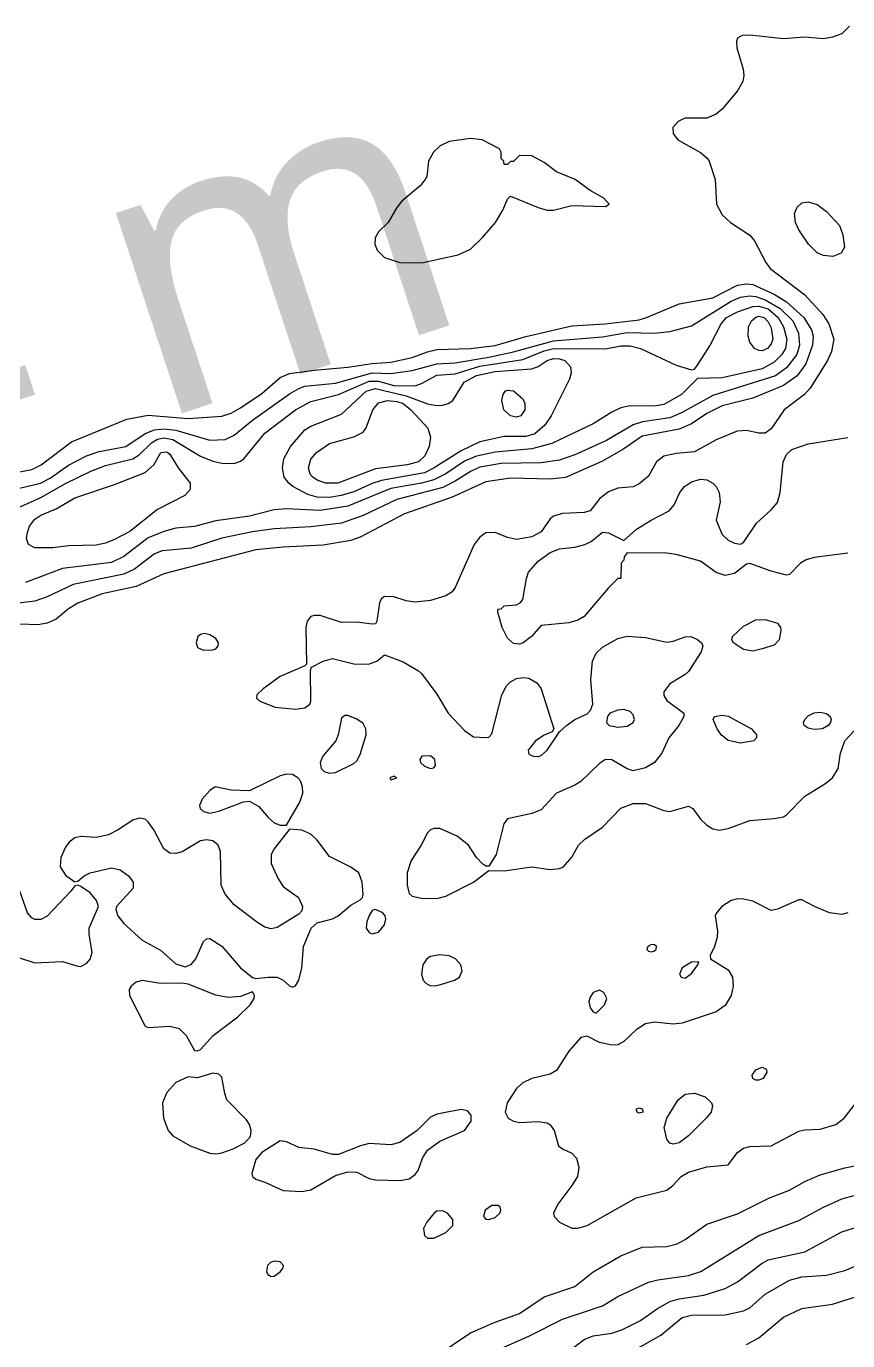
# Model space of a CAD drawing. Extents: x 474277 to 475042, y 254928 to 255625.
# Drawn here: x 474350.26 to 474370.78, y 255386 to 255418.86 of the extents above; entities that cross this region are included whole.
import ezdxf

# ---------------------------------------------------------------- set-up
doc = ezdxf.new("R2010")
doc.units = 0
doc.header["$MEASUREMENT"] = 0
doc.layers.add('BaseMapV2_DTM_export_MonNov09090547073261 — entities', color=1, linetype='CONTINUOUS')
doc.styles.get("Standard").update_dxf_attribs({"font": 'romans.shx'})

msp = doc.modelspace()

# ---------------------------------------------------------------- linework, layer by layer
at = {"layer": 'BaseMapV2_DTM_export_MonNov09090547073261 — entities', "color": 15, "linetype": 'Continuous', "true_color": 0xb7484b}
for points in [[(474370.825, 255418.863, 83.5), (474370.635, 255418.678, 83.5), (474370.405, 255418.591, 83.5), (474370.175, 255418.547, 83.5), (474369.715, 255418.589, 83.5), (474369.178, 255418.549, 83.5), (474368.335, 255418.644, 83.5), (474368.143, 255418.633, 83.5), (474368.028, 255418.57, 83.5), (474368.002, 255418.48, 83.5), (474368.012, 255418.326, 83.5), (474368.171, 255417.79, 83.5), (474368.191, 255417.636, 83.5), (474368.16, 255417.483, 83.5), (474368.028, 255417.253, 83.5), (474367.645, 255416.793, 83.5), (474367.492, 255416.665, 83.5), (474367.262, 255416.569, 83.5), (474366.709, 255416.563, 83.5), (474366.549, 255416.486, 83.5), (474366.414, 255416.333, 83.5), (474366.421, 255416.179, 83.5), (474366.537, 255416.026, 83.5), (474367.108, 255415.712, 83.5), (474367.262, 255415.577, 83.5), (474367.317, 255415.489, 83.5), (474367.471, 255415.029, 83.5), (474367.501, 255414.416, 83.5), (474367.645, 255414.148, 83.5), (474367.852, 255413.956, 83.5), (474368.335, 255413.645, 83.5), (474368.455, 255413.496, 83.5), (474368.734, 255412.959, 83.5), (474368.848, 255412.806, 83.5), (474369.715, 255412.153, 83.5), (474370.158, 255411.656, 83.5), (474370.308, 255411.426, 83.5), (474370.435, 255411.042, 83.5), (474370.381, 255410.735, 83.5), (474370.275, 255410.505, 83.5), (474369.846, 255409.815, 83.5), (474369.706, 255409.662, 83.5), (474369.194, 255409.279, 83.5), (474368.872, 255408.803, 83.5), (474368.718, 255408.692, 83.5), (474368.565, 255408.695, 83.5), (474368.258, 255408.762, 83.5), (474368.02, 255408.742, 83.5), (474367.492, 255408.529, 83.5), (474366.955, 255408.221, 83.5), (474366.495, 255408.181, 83.5), (474366.188, 255408.114, 83.5), (474366.004, 255407.975, 83.5), (474365.805, 255407.617, 83.5), (474365.575, 255407.421, 83.5), (474365.421, 255407.347, 83.5), (474365.038, 255407.313, 83.5), (474364.808, 255407.226, 83.5), (474364.586, 255407.055, 83.5), (474364.348, 255406.747, 83.5), (474364.194, 255406.71, 83.5), (474363.658, 255406.687, 83.5), (474363.428, 255406.617, 83.5), (474363.351, 255406.553, 83.5), (474363.121, 255406.229, 83.5), (474362.891, 255406.102, 83.5), (474362.508, 255406.037, 83.5), (474362.278, 255406.085, 83.5), (474361.971, 255406.209, 83.5), (474361.741, 255406.202, 83.5), (474361.587, 255406.089, 83.5), (474361.445, 255405.905, 83.5), (474360.974, 255404.837, 83.5), (474360.897, 255404.729, 83.5), (474360.744, 255404.623, 83.5), (474360.361, 255404.512, 83.5), (474359.977, 255404.468, 83.5), (474359.747, 255404.497, 83.5), (474359.441, 255404.601, 83.5), (474359.211, 255404.611, 83.5), (474359.134, 255404.555, 83.5), (474359.083, 255404.448, 83.5), (474359.017, 255403.988, 83.5), (474358.98, 255403.926, 83.5), (474358.904, 255403.913, 83.5), (474358.52, 255403.968, 83.5), (474358.137, 255403.96, 83.5), (474357.6, 255404.135, 83.5), (474357.447, 255404.135, 83.5), (474357.37, 255404.105, 83.5), (474357.272, 255403.988, 83.5), (474357.245, 255403.835, 83.5), (474357.263, 255402.914, 83.5), (474357.217, 255402.871, 83.5), (474356.604, 255402.608, 83.5), (474356.173, 255402.301, 83.5), (474356.014, 255402.148, 83.5), (474356.006, 255402.071, 83.5), (474356.096, 255401.994, 83.5), (474356.477, 255401.841, 83.5), (474356.987, 255401.789, 83.5), (474357.217, 255401.825, 83.5), (474357.34, 255401.918, 83.5), (474357.364, 255401.994, 83.5), (474357.36, 255402.761, 83.5), (474357.386, 255402.838, 83.5), (474357.675, 255402.991, 83.5), (474357.907, 255403.055, 83.5), (474358.444, 255402.922, 83.5), (474358.808, 255402.914, 83.5), (474359.016, 255402.991, 83.5), (474359.211, 255403.149, 83.5), (474359.671, 255402.976, 83.5), (474360.054, 255402.753, 83.5), (474360.136, 255402.684, 83.5), (474360.514, 255402.167, 83.5), (474360.801, 255401.688, 83.5), (474361.204, 255401.262, 83.5), (474361.434, 255401.104, 83.5), (474361.741, 255401.082, 83.5), (474361.818, 255401.096, 83.5), (474361.894, 255401.176, 83.5), (474362.139, 255402.148, 83.5), (474362.256, 255402.378, 83.5), (474362.354, 255402.478, 83.5), (474362.508, 255402.559, 83.5), (474362.661, 255402.582, 83.5), (474362.814, 255402.563, 83.5), (474363.015, 255402.454, 83.5), (474363.121, 255402.301, 83.5), (474363.437, 255401.304, 83.5), (474363.394, 255401.228, 83.5), (474363.198, 255401.144, 83.5), (474362.98, 255400.998, 83.5), (474362.797, 255400.768, 83.5), (474362.814, 255400.67, 83.5), (474362.927, 255400.614, 83.5), (474363.044, 255400.605, 83.5), (474363.121, 255400.63, 83.5), (474363.274, 255400.767, 83.5), (474363.584, 255401.228, 83.5), (474363.752, 255401.381, 83.5), (474363.964, 255401.534, 83.5), (474364.271, 255401.675, 83.5), (474364.358, 255401.764, 83.5), (474364.416, 255401.918, 83.5), (474364.367, 255402.531, 83.5), (474364.405, 255402.991, 83.5), (474364.501, 255403.193, 83.5), (474364.655, 255403.34, 83.5), (474365.038, 255403.56, 83.5), (474365.268, 255403.616, 83.5), (474365.728, 255403.581, 83.5), (474366.265, 255403.466, 83.5), (474366.418, 255403.488, 83.5), (474366.725, 255403.601, 83.5), (474366.866, 255403.605, 83.5), (474367.031, 255403.536, 83.5), (474367.13, 255403.451, 83.5), (474367.161, 255403.375, 83.5), (474367.118, 255403.221, 83.5), (474366.801, 255402.73, 83.5), (474366.725, 255402.655, 83.5), (474366.341, 255402.421, 83.5), (474366.188, 255402.224, 83.5), (474366.188, 255402.135, 83.5), (474366.265, 255402.011, 83.5), (474366.691, 255401.688, 83.5), (474366.692, 255401.611, 83.5), (474366.562, 255401.381, 83.5), (474366.315, 255401.074, 83.5), (474366.141, 255400.691, 83.5), (474365.958, 255400.456, 83.5), (474365.728, 255400.322, 83.5), (474365.421, 255400.253, 83.5), (474365.268, 255400.301, 83.5), (474364.885, 255400.527, 83.5), (474364.731, 255400.534, 83.5), (474364.578, 255400.434, 83.5), (474364.118, 255399.987, 83.5), (474363.964, 255399.892, 83.5), (474363.504, 255399.694, 83.5), (474363.121, 255399.277, 83.5), (474362.891, 255399.187, 83.5), (474362.278, 255399.047, 83.5), (474362.188, 255398.927, 83.5), (474361.998, 255398.161, 83.5), (474361.818, 255397.871, 83.5), (474361.741, 255397.868, 83.5), (474361.664, 255397.916, 83.5), (474361.511, 255398.082, 83.5), (474361.305, 255398.391, 83.5), (474361.02, 255398.621, 83.5), (474360.591, 255398.805, 83.5), (474360.437, 255398.81, 83.5), (474360.361, 255398.777, 83.5), (474360.281, 255398.697, 83.5), (474360.125, 255398.391, 83.5), (474359.876, 255398.007, 83.5), (474359.778, 255397.7, 83.5), (474359.775, 255397.394, 83.5), (474359.824, 255397.185, 83.5), (474359.901, 255397.118, 83.5), (474360.131, 255397.064, 83.5), (474360.514, 255397.059, 83.5), (474360.744, 255397.119, 83.5), (474361.43, 255397.47, 83.5), (474361.818, 255397.756, 83.5), (474362.201, 255397.75, 83.5), (474362.891, 255397.852, 83.5), (474363.351, 255397.78, 83.5), (474363.581, 255397.806, 83.5), (474363.677, 255397.854, 83.5), (474363.888, 255398.095, 83.5), (474364.059, 255398.391, 83.5), (474364.21, 255398.544, 83.5), (474364.655, 255398.84, 83.5), (474365.115, 255399.313, 83.5), (474365.421, 255399.435, 83.5), (474365.728, 255399.43, 83.5), (474366.188, 255399.262, 83.5), (474366.341, 255399.236, 83.5), (474366.801, 255399.37, 83.5), (474366.913, 255399.311, 83.5), (474367.108, 255399.042, 83.5), (474367.262, 255398.896, 83.5), (474367.415, 255398.8, 83.5), (474367.568, 255398.766, 83.5), (474367.798, 255398.811, 83.5), (474368.335, 255399.007, 83.5), (474368.948, 255399.056, 83.5), (474369.178, 255399.103, 83.5), (474369.255, 255399.149, 83.5), (474369.715, 255399.617, 83.5), (474370.21, 255399.924, 83.5), (474370.405, 255400.077, 83.5), (474370.543, 255400.307, 83.5), (474370.6, 255400.691, 83.5), (474370.715, 255400.998, 83.5), (474370.942, 255401.254, 83.5)], [(474360.131, 255412.949, 83.5), (474361.051, 255413.147, 83.5), (474361.357, 255413.289, 83.5), (474361.664, 255413.588, 83.5), (474361.98, 255413.956, 83.5), (474362.169, 255414.263, 83.5), (474362.278, 255414.541, 83.5), (474362.354, 255414.614, 83.5), (474363.044, 255414.331, 83.5), (474363.274, 255414.267, 83.5), (474363.428, 255414.266, 83.5), (474363.888, 255414.381, 83.5), (474364.731, 255414.357, 83.5), (474364.819, 255414.416, 83.5), (474364.69, 255414.569, 83.5), (474364.348, 255414.762, 83.5), (474363.972, 255415.029, 83.5), (474363.504, 255415.221, 83.5), (474363.198, 255415.461, 83.5), (474362.891, 255415.627, 83.5), (474362.584, 255415.635, 83.5), (474362.431, 255415.486, 83.5), (474362.354, 255415.481, 83.5), (474362.278, 255415.405, 83.5), (474362.201, 255415.408, 83.5), (474362.193, 255415.489, 83.5), (474362.124, 255415.558, 83.5), (474362.12, 255415.719, 83.5), (474362.081, 255415.796, 83.5), (474361.649, 255416.026, 83.5), (474361.357, 255416.057, 83.5), (474360.821, 255415.981, 83.5), (474360.598, 255415.873, 83.5), (474360.432, 255415.719, 83.5), (474360.307, 255415.489, 83.5), (474360.262, 255415.106, 83.5), (474360.227, 255415.029, 83.5), (474360.098, 255414.876, 83.5), (474359.643, 255414.493, 83.5), (474359.517, 255414.335, 83.5), (474359.302, 255413.956, 83.5), (474359.057, 255413.726, 83.5), (474358.971, 255413.572, 83.5), (474358.965, 255413.419, 83.5), (474359.022, 255413.266, 83.5), (474359.211, 255413.086, 83.5), (474359.594, 255412.96, 83.5), (474360.131, 255412.949, 83.5)], [(474370.412, 255413.112, 83.5), (474370.175, 255413.13, 83.5), (474370.022, 255413.201, 83.5), (474369.803, 255413.419, 83.5), (474369.562, 255413.772, 83.5), (474369.478, 255413.956, 83.5), (474369.456, 255414.186, 83.5), (474369.523, 255414.339, 83.5), (474369.638, 255414.448, 83.5), (474369.792, 255414.478, 83.5), (474370.022, 255414.404, 83.5), (474370.252, 255414.232, 83.5), (474370.576, 255413.879, 83.5), (474370.663, 255413.649, 83.5), (474370.701, 255413.342, 83.5), (474370.622, 255413.189, 83.5), (474370.412, 255413.112, 83.5)], [(474350.086, 255407.724, 83.75), (474350.393, 255407.782, 83.75), (474350.631, 255407.898, 83.75), (474351.39, 255408.471, 83.75), (474352.77, 255409.041, 83.75), (474353.306, 255409.138, 83.75), (474354.303, 255409.06, 83.75), (474355.147, 255409.118, 83.75), (474355.377, 255409.191, 83.75), (474355.607, 255409.321, 83.75), (474356.143, 255409.685, 83.75), (474356.604, 255410.084, 83.75), (474356.834, 255410.183, 83.75), (474357.447, 255410.27, 83.75), (474358.29, 255410.338, 83.75), (474358.904, 255410.437, 83.75), (474359.364, 255410.469, 83.75), (474359.901, 255410.579, 83.75), (474360.284, 255410.725, 83.75), (474360.514, 255410.779, 83.75), (474361.357, 255410.804, 83.75), (474361.971, 255410.886, 83.75), (474362.738, 255411.108, 83.75), (474363.888, 255411.378, 83.75), (474364.723, 255411.426, 83.75), (474365.575, 255411.528, 83.75), (474365.756, 255411.579, 83.75), (474366.571, 255411.927, 83.75), (474367.415, 255412.072, 83.75), (474368.028, 255412.391, 83.75), (474368.258, 255412.428, 83.75), (474368.412, 255412.407, 83.75), (474368.948, 255412.17, 83.75), (474369.255, 255411.972, 83.75), (474369.686, 255411.579, 83.75), (474369.882, 255411.272, 83.75), (474369.916, 255411.119, 83.75), (474369.9, 255410.889, 83.75), (474369.736, 255410.429, 83.75), (474369.522, 255410.122, 83.75), (474369.178, 255409.887, 83.75), (474368.412, 255409.568, 83.75), (474367.645, 255409.375, 83.75), (474367.262, 255409.182, 83.75), (474366.878, 255408.928, 83.75), (474366.571, 255408.788, 83.75), (474365.651, 255408.613, 83.75), (474365.166, 255408.282, 83.75), (474364.655, 255407.989, 83.75), (474363.734, 255407.584, 83.75), (474363.351, 255407.545, 83.75), (474362.354, 255407.565, 83.75), (474361.741, 255407.475, 83.75), (474360.897, 255407.09, 83.75), (474359.708, 255406.672, 83.75), (474358.597, 255406.093, 83.75), (474358.367, 255406.006, 83.75), (474357.677, 255405.888, 83.75), (474356.68, 255405.844, 83.75), (474355.99, 255405.771, 83.75), (474353.69, 255405.174, 83.75), (474353, 255404.858, 83.75), (474352.151, 255404.678, 83.75), (474351.543, 255404.438, 83.75), (474351.313, 255404.297, 83.75), (474351.006, 255404.044, 83.75), (474350.776, 255403.943, 83.75), (474350.546, 255403.901, 83.75), (474350.086, 255403.92, 83.75)], [(474350.086, 255407.315, 84), (474350.615, 255407.438, 84), (474350.853, 255407.566, 84), (474351.313, 255407.894, 84), (474351.762, 255408.128, 84), (474352.08, 255408.237, 84), (474352.744, 255408.358, 84), (474353.23, 255408.682, 84), (474353.46, 255408.776, 84), (474353.69, 255408.797, 84), (474353.997, 255408.766, 84), (474354.84, 255408.513, 84), (474355.223, 255408.532, 84), (474355.453, 255408.645, 84), (474355.913, 255409.019, 84), (474356.834, 255409.671, 84), (474357.064, 255409.809, 84), (474357.217, 255409.863, 84), (474357.984, 255409.944, 84), (474358.904, 255410.202, 84), (474359.364, 255410.185, 84), (474359.901, 255410.257, 84), (474360.514, 255410.423, 84), (474360.974, 255410.448, 84), (474361.818, 255410.593, 84), (474362.431, 255410.723, 84), (474363.428, 255411.003, 84), (474364.655, 255411.102, 84), (474365.268, 255411.206, 84), (474365.958, 255411.195, 84), (474366.341, 255411.236, 84), (474366.878, 255411.375, 84), (474367.875, 255411.992, 84), (474368.105, 255412.089, 84), (474368.335, 255412.128, 84), (474368.488, 255412.109, 84), (474368.718, 255412.027, 84), (474369.096, 255411.809, 84), (474369.408, 255411.502, 84), (474369.552, 255411.195, 84), (474369.578, 255410.889, 84), (474369.511, 255410.659, 84), (474369.255, 255410.323, 84), (474368.979, 255410.122, 84), (474367.415, 255409.634, 84), (474366.63, 255409.202, 84), (474366.341, 255409.073, 84), (474365.657, 255408.972, 84), (474365.421, 255408.903, 84), (474364.757, 255408.512, 84), (474363.964, 255408.149, 84), (474363.581, 255408.017, 84), (474363.121, 255407.946, 84), (474362.124, 255407.936, 84), (474361.587, 255407.841, 84), (474361.37, 255407.745, 84), (474360.974, 255407.492, 84), (474360.667, 255407.336, 84), (474359.517, 255407.035, 84), (474358.674, 255406.633, 84), (474358.137, 255406.441, 84), (474357.37, 255406.347, 84), (474356.45, 255406.297, 84), (474355.913, 255406.222, 84), (474355.147, 255406.067, 84), (474354.38, 255405.814, 84), (474353.652, 255405.751, 84), (474353.459, 255405.675, 84), (474352.959, 255405.291, 84), (474352.693, 255405.167, 84), (474351.427, 255404.908, 84), (474350.776, 255404.602, 84), (474350.469, 255404.494, 84), (474349.856, 255404.418, 84)], [(474349.875, 255406.748, 84.25), (474350.623, 255407.087, 84.25), (474351.236, 255407.433, 84.25), (474351.871, 255407.745, 84.25), (474352.233, 255407.882, 84.25), (474352.923, 255408.052, 84.25), (474353.076, 255408.152, 84.25), (474353.383, 255408.453, 84.25), (474353.536, 255408.544, 84.25), (474353.69, 255408.576, 84.25), (474353.92, 255408.535, 84.25), (474354.61, 255408.119, 84.25), (474354.917, 255407.988, 84.25), (474355.147, 255407.939, 84.25), (474355.453, 255407.936, 84.25), (474355.607, 255407.988, 84.25), (474355.691, 255408.052, 84.25), (474356.22, 255408.69, 84.25), (474356.987, 255409.276, 84.25), (474357.37, 255409.484, 84.25), (474358.06, 255409.658, 84.25), (474358.827, 255409.993, 84.25), (474359.057, 255409.993, 84.25), (474359.441, 255409.88, 84.25), (474359.977, 255409.879, 84.25), (474360.131, 255409.933, 84.25), (474360.514, 255410.143, 84.25), (474360.974, 255410.179, 84.25), (474361.587, 255410.365, 84.25), (474362.661, 255410.532, 84.25), (474363.198, 255410.751, 84.25), (474363.428, 255410.804, 84.25), (474364.731, 255410.799, 84.25), (474365.115, 255410.872, 84.25), (474365.345, 255410.878, 84.25), (474365.603, 255410.812, 84.25), (474366.495, 255410.389, 84.25), (474366.878, 255410.271, 84.25), (474366.955, 255410.295, 84.25), (474367.031, 255410.393, 84.25), (474367.338, 255410.878, 84.25), (474367.622, 255411.426, 84.25), (474367.756, 255411.579, 84.25), (474368.028, 255411.725, 84.25), (474368.412, 255411.855, 84.25), (474368.565, 255411.867, 84.25), (474368.795, 255411.796, 84.25), (474369.044, 255411.579, 84.25), (474369.182, 255411.349, 84.25), (474369.262, 255411.042, 84.25), (474369.23, 255410.812, 84.25), (474369.141, 255410.659, 84.25), (474368.948, 255410.468, 84.25), (474368.642, 255410.297, 84.25), (474367.645, 255410.078, 84.25), (474367.031, 255410.057, 84.25), (474366.631, 255409.662, 84.25), (474366.188, 255409.41, 84.25), (474365.958, 255409.368, 84.25), (474365.345, 255409.376, 84.25), (474365.115, 255409.327, 84.25), (474364.885, 255409.22, 84.25), (474364.424, 255408.922, 84.25), (474363.391, 255408.435, 84.25), (474362.891, 255408.296, 84.25), (474361.971, 255408.215, 84.25), (474361.511, 255408.115, 84.25), (474361.204, 255407.99, 84.25), (474360.744, 255407.677, 84.25), (474360.437, 255407.528, 84.25), (474360.131, 255407.438, 84.25), (474359.364, 255407.307, 84.25), (474358.29, 255406.864, 84.25), (474357.6, 255406.755, 84.25), (474356.757, 255406.797, 84.25), (474356.45, 255406.779, 84.25), (474355.837, 255406.616, 84.25), (474354.993, 255406.503, 84.25), (474354.457, 255406.355, 84.25), (474353.997, 255406.316, 84.25), (474353.69, 255406.236, 84.25), (474353.306, 255406.074, 84.25), (474352.693, 255405.609, 84.25), (474352.386, 255405.457, 84.25), (474351.16, 255405.305, 84.25), (474350.239, 255404.956, 84.25)], [(474368.776, 255410.812, 84.5), (474368.642, 255410.752, 84.5), (474368.565, 255410.756, 84.5), (474368.453, 255410.812, 84.5), (474368.337, 255410.965, 84.5), (474368.297, 255411.119, 84.5), (474368.304, 255411.349, 84.5), (474368.379, 255411.502, 84.5), (474368.488, 255411.59, 84.5), (474368.565, 255411.613, 84.5), (474368.698, 255411.579, 84.5), (474368.795, 255411.475, 84.5), (474368.872, 255411.322, 84.5), (474368.91, 255411.042, 84.5), (474368.872, 255410.925, 84.5), (474368.776, 255410.812, 84.5)], [(474358.127, 255407.132, 84.5), (474357.83, 255407.082, 84.5), (474357.524, 255407.091, 84.5), (474357.294, 255407.158, 84.5), (474356.918, 255407.362, 84.5), (474356.817, 255407.438, 84.5), (474356.704, 255407.592, 84.5), (474356.663, 255407.822, 84.5), (474356.696, 255408.052, 84.5), (474356.856, 255408.358, 84.5), (474357.217, 255408.777, 84.5), (474357.37, 255408.866, 84.5), (474358.137, 255409.17, 84.5), (474358.75, 255409.743, 84.5), (474358.98, 255409.81, 84.5), (474359.747, 255409.621, 84.5), (474360.284, 255409.422, 84.5), (474360.514, 255409.386, 84.5), (474360.667, 255409.394, 84.5), (474360.795, 255409.432, 84.5), (474360.913, 255409.509, 84.5), (474361.196, 255409.969, 84.5), (474361.511, 255410.131, 84.5), (474361.971, 255410.231, 84.5), (474362.891, 255410.297, 84.5), (474363.044, 255410.356, 84.5), (474363.274, 255410.509, 84.5), (474363.428, 255410.555, 84.5), (474363.581, 255410.55, 84.5), (474363.713, 255410.505, 84.5), (474363.859, 255410.352, 84.5), (474363.876, 255410.199, 84.5), (474363.835, 255410.045, 84.5), (474363.377, 255409.125, 84.5), (474363.216, 255408.895, 84.5), (474362.968, 255408.678, 84.5), (474362.738, 255408.612, 84.5), (474362.201, 255408.605, 84.5), (474361.587, 255408.472, 84.5), (474361.127, 255408.252, 84.5), (474360.448, 255407.822, 84.5), (474360.207, 255407.701, 84.5), (474359.134, 255407.507, 84.5), (474358.904, 255407.435, 84.5), (474358.444, 255407.229, 84.5), (474358.127, 255407.132, 84.5)], [(474358.043, 255407.438, 84.75), (474357.737, 255407.438, 84.75), (474357.528, 255407.515, 84.75), (474357.417, 255407.592, 84.75), (474357.353, 255407.668, 84.75), (474357.312, 255407.822, 84.75), (474357.37, 255408.04, 84.75), (474357.507, 255408.205, 84.75), (474357.83, 255408.437, 84.75), (474358.444, 255408.6, 84.75), (474358.674, 255408.72, 84.75), (474358.75, 255408.824, 84.75), (474358.915, 255409.279, 84.75), (474359.057, 255409.451, 84.75), (474359.287, 255409.511, 84.75), (474359.517, 255409.485, 84.75), (474359.673, 255409.432, 84.75), (474359.867, 255409.279, 84.75), (474360.29, 255408.819, 84.75), (474360.355, 255408.588, 84.75), (474360.322, 255408.358, 84.75), (474360.219, 255408.128, 84.75), (474360.054, 255407.975, 84.75), (474359.774, 255407.898, 84.75), (474358.98, 255407.801, 84.75), (474358.043, 255407.438, 84.75)], [(474362.611, 255409.125, 84.75), (474362.508, 255409.092, 84.75), (474362.354, 255409.125, 84.75), (474362.193, 255409.279, 84.75), (474362.142, 255409.509, 84.75), (474362.174, 255409.662, 84.75), (474362.223, 255409.739, 84.75), (474362.278, 255409.769, 84.75), (474362.431, 255409.751, 84.75), (474362.661, 255409.546, 84.75), (474362.711, 255409.432, 84.75), (474362.715, 255409.279, 84.75), (474362.611, 255409.125, 84.75)], [(474362.673, 255403.451, 83.5), (474362.584, 255403.417, 83.5), (474362.431, 255403.436, 83.5), (474362.278, 255403.568, 83.5), (474362.15, 255403.835, 83.5), (474362.04, 255404.218, 83.5), (474362.043, 255404.295, 83.5), (474362.124, 255404.299, 83.5), (474362.201, 255404.373, 83.5), (474362.508, 255404.398, 83.5), (474362.601, 255404.448, 83.5), (474362.661, 255404.536, 83.5), (474362.757, 255405.061, 83.5), (474362.81, 255405.215, 83.5), (474363.044, 255405.492, 83.5), (474363.351, 255405.708, 83.5), (474363.581, 255405.796, 83.5), (474363.964, 255405.841, 83.5), (474364.218, 255405.905, 83.5), (474364.372, 255405.982, 83.5), (474364.655, 255406.215, 83.5), (474364.808, 255406.201, 83.5), (474365.191, 255406.007, 83.5), (474365.509, 255406.288, 83.5), (474365.872, 255406.518, 83.5), (474366.324, 255406.748, 83.5), (474366.446, 255406.902, 83.5), (474366.591, 255407.208, 83.5), (474366.704, 255407.362, 83.5), (474366.878, 255407.479, 83.5), (474367.108, 255407.539, 83.5), (474367.262, 255407.522, 83.5), (474367.415, 255407.443, 83.5), (474367.492, 255407.362, 83.5), (474367.572, 255407.208, 83.5), (474367.593, 255406.978, 83.5), (474367.493, 255406.518, 83.5), (474367.645, 255406.159, 83.5), (474367.798, 255406.013, 83.5), (474367.952, 255405.944, 83.5), (474368.105, 255405.916, 83.5), (474368.182, 255405.961, 83.5), (474368.505, 255406.442, 83.5), (474368.872, 255406.772, 83.5), (474369.025, 255406.956, 83.5), (474369.097, 255407.208, 83.5), (474369.173, 255407.975, 83.5), (474369.255, 255408.158, 83.5), (474369.389, 255408.282, 83.5), (474369.792, 255408.425, 83.5), (474370.789, 255408.587, 83.5)], [(474350.92, 255405.828, 84.5), (474350.469, 255405.825, 84.5), (474350.308, 255405.905, 84.5), (474350.265, 255406.058, 84.5), (474350.284, 255406.212, 84.5), (474350.339, 255406.365, 84.5), (474350.469, 255406.539, 84.5), (474350.623, 255406.643, 84.5), (474351.006, 255406.799, 84.5), (474351.466, 255407.075, 84.5), (474352.463, 255407.409, 84.5), (474353.23, 255407.71, 84.5), (474353.446, 255407.898, 84.5), (474353.623, 255408.205, 84.5), (474353.767, 255408.221, 84.5), (474353.843, 255408.165, 84.5), (474354.056, 255407.822, 84.5), (474354.348, 255407.438, 84.5), (474354.35, 255407.285, 84.5), (474354.222, 255407.132, 84.5), (474353.536, 255406.782, 84.5), (474352.846, 255406.234, 84.5), (474352.463, 255406.031, 84.5), (474352.233, 255405.938, 84.5), (474352.003, 255405.892, 84.5), (474351.313, 255405.879, 84.5), (474350.92, 255405.828, 84.5)], [(474370.789, 255405.692, 83.5), (474369.945, 255405.582, 83.5), (474369.744, 255405.521, 83.5), (474369.607, 255405.445, 83.5), (474369.332, 255405.156, 83.5), (474369.255, 255405.144, 83.5), (474368.872, 255405.238, 83.5), (474368.335, 255405.431, 83.5), (474368.258, 255405.418, 83.5), (474367.952, 255405.187, 83.5), (474367.722, 255405.132, 83.5), (474367.492, 255405.205, 83.5), (474367.108, 255405.489, 83.5), (474366.495, 255405.655, 83.5), (474366.265, 255405.691, 83.5), (474365.268, 255405.7, 83.5), (474365.194, 255405.598, 83.5), (474365.191, 255405.517, 83.5), (474365.119, 255405.445, 83.5), (474365.115, 255405.058, 83.5), (474365.038, 255405.057, 83.5), (474364.808, 255404.822, 83.5), (474364.194, 255404.111, 83.5), (474364.041, 255404.02, 83.5), (474363.811, 255403.953, 83.5), (474363.121, 255403.881, 83.5), (474362.878, 255403.605, 83.5), (474362.673, 255403.451, 83.5)], [(474368.647, 255403.298, 83.5), (474368.412, 255403.238, 83.5), (474368.182, 255403.285, 83.5), (474367.926, 255403.451, 83.5), (474367.886, 255403.528, 83.5), (474367.903, 255403.605, 83.5), (474368.182, 255403.867, 83.5), (474368.488, 255404.025, 83.5), (474368.718, 255404.036, 83.5), (474369.025, 255403.941, 83.5), (474369.1, 255403.835, 83.5), (474369.111, 255403.758, 83.5), (474369.074, 255403.528, 83.5), (474368.948, 255403.393, 83.5), (474368.647, 255403.298, 83.5)], [(474354.917, 255403.271, 83.5), (474354.993, 255403.304, 83.5), (474355.049, 255403.375, 83.5), (474355.062, 255403.451, 83.5), (474354.993, 255403.559, 83.5), (474354.84, 255403.649, 83.5), (474354.714, 255403.681, 83.5), (474354.61, 255403.66, 83.5), (474354.544, 255403.605, 83.5), (474354.503, 255403.451, 83.5), (474354.533, 255403.334, 83.5), (474354.687, 255403.268, 83.5), (474354.917, 255403.271, 83.5)], [(474357.984, 255400.211, 83.5), (474358.444, 255400.434, 83.5), (474358.52, 255400.502, 83.5), (474358.597, 255400.655, 83.5), (474358.747, 255401.151, 83.5), (474358.745, 255401.304, 83.5), (474358.674, 255401.431, 83.5), (474358.52, 255401.538, 83.5), (474358.29, 255401.632, 83.5), (474358.214, 255401.634, 83.5), (474358.137, 255401.57, 83.5), (474358.049, 255401.151, 83.5), (474357.988, 255400.998, 83.5), (474357.663, 255400.614, 83.5), (474357.6, 255400.461, 83.5), (474357.623, 255400.307, 83.5), (474357.699, 255400.231, 83.5), (474357.83, 255400.191, 83.5), (474357.984, 255400.211, 83.5)], [(474365.268, 255401.366, 83.5), (474365.421, 255401.455, 83.5), (474365.454, 255401.534, 83.5), (474365.421, 255401.654, 83.5), (474365.345, 255401.73, 83.5), (474365.191, 255401.78, 83.5), (474365.038, 255401.769, 83.5), (474364.841, 255401.688, 83.5), (474364.779, 255401.611, 83.5), (474364.759, 255401.458, 83.5), (474364.823, 255401.381, 83.5), (474365.038, 255401.339, 83.5), (474365.268, 255401.366, 83.5)], [(474368.441, 255400.998, 83.5), (474368.105, 255400.946, 83.5), (474367.798, 255401.011, 83.5), (474367.624, 255401.151, 83.5), (474367.517, 255401.304, 83.5), (474367.422, 255401.534, 83.5), (474367.457, 255401.611, 83.5), (474367.645, 255401.639, 83.5), (474367.798, 255401.616, 83.5), (474368.383, 255401.304, 83.5), (474368.508, 255401.151, 83.5), (474368.508, 255401.074, 83.5), (474368.441, 255400.998, 83.5)], [(474370.151, 255401.304, 83.5), (474369.945, 255401.286, 83.5), (474369.792, 255401.315, 83.5), (474369.697, 255401.381, 83.5), (474369.68, 255401.458, 83.5), (474369.709, 255401.534, 83.5), (474369.792, 255401.624, 83.5), (474369.945, 255401.701, 83.5), (474370.099, 255401.713, 83.5), (474370.252, 255401.681, 83.5), (474370.347, 255401.611, 83.5), (474370.372, 255401.534, 83.5), (474370.352, 255401.458, 83.5), (474370.292, 255401.381, 83.5), (474370.151, 255401.304, 83.5)], [(474360.361, 255400.305, 83.5), (474360.437, 255400.327, 83.5), (474360.479, 255400.384, 83.5), (474360.467, 255400.537, 83.5), (474360.361, 255400.626, 83.5), (474360.137, 255400.614, 83.5), (474360.087, 255400.537, 83.5), (474360.109, 255400.461, 83.5), (474360.207, 255400.368, 83.5), (474360.361, 255400.305, 83.5)], [(474356.757, 255398.889, 83.5), (474357.09, 255399.464, 83.5), (474357.166, 255399.694, 83.5), (474357.163, 255399.847, 83.5), (474357.105, 255400.001, 83.5), (474357.043, 255400.077, 83.5), (474356.91, 255400.156, 83.5), (474356.757, 255400.166, 83.5), (474356.604, 255400.129, 83.5), (474355.837, 255399.751, 83.5), (474355.377, 255399.763, 83.5), (474354.979, 255399.847, 83.5), (474354.84, 255399.761, 83.5), (474354.655, 255399.541, 83.5), (474354.583, 255399.387, 83.5), (474354.604, 255399.311, 83.5), (474354.687, 255399.236, 83.5), (474354.84, 255399.193, 83.5), (474355.07, 255399.245, 83.5), (474355.683, 255399.474, 83.5), (474355.837, 255399.488, 83.5), (474356.067, 255399.359, 83.5), (474356.297, 255399.086, 83.5), (474356.45, 255398.952, 83.5), (474356.604, 255398.89, 83.5), (474356.757, 255398.889, 83.5)], [(474359.517, 255400.076, 83.5), (474359.441, 255400.12, 83.5), (474359.343, 255400.077, 83.5), (474359.364, 255400.024, 83.5), (474359.517, 255400.076, 83.5)], [(474356.91, 255394.841, 83.5), (474356.987, 255394.874, 83.5), (474357.07, 255395.017, 83.5), (474357.145, 255395.324, 83.5), (474357.181, 255395.86, 83.5), (474357.377, 255396.32, 83.5), (474357.524, 255396.449, 83.5), (474357.907, 255396.554, 83.5), (474358.049, 255396.627, 83.5), (474358.367, 255396.896, 83.5), (474358.597, 255397.022, 83.5), (474358.658, 255397.087, 83.5), (474358.674, 255397.164, 83.5), (474358.653, 255397.47, 83.5), (474358.566, 255397.7, 83.5), (474358.367, 255397.846, 83.5), (474357.83, 255398.111, 83.5), (474357.524, 255398.521, 83.5), (474357.37, 255398.669, 83.5), (474357.14, 255398.771, 83.5), (474356.834, 255398.795, 83.5), (474356.45, 255398.298, 83.5), (474356.376, 255398.161, 83.5), (474356.373, 255397.931, 83.5), (474356.55, 255397.547, 83.5), (474356.68, 255397.359, 83.5), (474357.058, 255397.087, 83.5), (474357.161, 255396.857, 83.5), (474357.14, 255396.747, 83.5), (474357.064, 255396.668, 83.5), (474356.527, 255396.337, 83.5), (474356.373, 255396.304, 83.5), (474356.22, 255396.34, 83.5), (474356.008, 255396.474, 83.5), (474355.453, 255396.902, 83.5), (474355.224, 255397.164, 83.5), (474355.126, 255397.394, 83.5), (474355.114, 255398.237, 83.5), (474355.055, 255398.391, 83.5), (474354.917, 255398.501, 83.5), (474354.763, 255398.529, 83.5), (474354.61, 255398.501, 83.5), (474354.15, 255398.229, 83.5), (474353.997, 255398.187, 83.5), (474353.843, 255398.189, 83.5), (474353.69, 255398.3, 83.5), (474353.447, 255398.774, 83.5), (474353.306, 255398.978, 83.5), (474353.23, 255399.038, 83.5), (474353.076, 255399.07, 83.5), (474352.923, 255399.018, 83.5), (474352.54, 255398.764, 83.5), (474352.31, 255398.652, 83.5), (474352.003, 255398.583, 83.5), (474351.62, 255398.608, 83.5), (474351.466, 255398.572, 83.5), (474351.331, 255398.467, 83.5), (474351.236, 255398.341, 83.5), (474351.118, 255398.084, 83.5), (474351.102, 255397.854, 83.5), (474351.236, 255397.638, 83.5), (474351.466, 255397.472, 83.5), (474351.543, 255397.492, 83.5), (474351.701, 255397.624, 83.5), (474351.854, 255397.7, 83.5), (474352.386, 255397.825, 83.5), (474352.599, 255397.777, 83.5), (474352.807, 255397.624, 83.5), (474352.925, 255397.47, 83.5), (474352.928, 255397.317, 83.5), (474352.511, 255396.857, 83.5), (474352.492, 255396.78, 83.5), (474352.548, 255396.627, 83.5), (474352.693, 255396.433, 83.5), (474353.153, 255396.015, 83.5), (474353.613, 255395.769, 83.5), (474353.997, 255395.425, 83.5), (474354.227, 255395.354, 83.5), (474354.38, 255395.406, 83.5), (474354.49, 255395.554, 83.5), (474354.687, 255395.985, 83.5), (474354.763, 255396.052, 83.5), (474354.84, 255396.057, 83.5), (474355.147, 255395.865, 83.5), (474355.607, 255395.325, 83.5), (474355.913, 255395.082, 83.5), (474355.99, 255395.057, 83.5), (474356.297, 255395.095, 83.5), (474356.527, 255395.088, 83.5), (474356.68, 255395.017, 83.5), (474356.834, 255394.875, 83.5), (474356.91, 255394.841, 83.5)], [(474350.086, 255395.576, 83.5), (474350.469, 255395.453, 83.5), (474351.16, 255395.48, 83.5), (474351.543, 255395.363, 83.5), (474351.62, 255395.357, 83.5), (474351.773, 255395.439, 83.5), (474351.85, 255395.546, 83.5), (474351.905, 255395.707, 83.5), (474351.826, 255396.167, 83.5), (474351.827, 255396.32, 83.5), (474352.061, 255396.857, 83.5), (474352.015, 255397.01, 83.5), (474351.85, 255397.202, 83.5), (474351.62, 255397.361, 83.5), (474351.543, 255397.39, 83.5), (474351.466, 255397.375, 83.5), (474351.374, 255397.24, 83.5), (474350.776, 255396.616, 83.5), (474350.623, 255396.536, 83.5), (474350.469, 255396.537, 83.5), (474350.393, 255396.577, 83.5), (474350.284, 255396.704, 83.5), (474350.099, 255397.24, 83.5)], [(474370.789, 255396.7, 83.5), (474370.635, 255396.657, 83.5), (474370.327, 255396.704, 83.5), (474369.954, 255396.857, 83.5), (474369.638, 255397.028, 83.5), (474369.562, 255397.024, 83.5), (474369.025, 255396.792, 83.5), (474368.872, 255396.757, 83.5), (474368.412, 255396.994, 83.5), (474368.182, 255397.044, 83.5), (474368.028, 255397.048, 83.5), (474367.875, 255397.011, 83.5), (474367.641, 255396.857, 83.5), (474367.502, 255396.704, 83.5), (474367.474, 255396.627, 83.5), (474367.527, 255396.244, 83.5), (474367.521, 255396.09, 83.5), (474367.458, 255395.86, 83.5), (474367.344, 255395.63, 83.5), (474367.352, 255395.554, 83.5), (474367.798, 255395.273, 83.5), (474367.908, 255395.093, 83.5), (474367.918, 255394.863, 83.5), (474367.875, 255394.633, 83.5), (474367.722, 255394.382, 83.5), (474367.492, 255394.227, 83.5), (474366.648, 255393.939, 83.5), (474366.418, 255393.919, 83.5), (474365.958, 255393.971, 83.5), (474365.728, 255393.928, 83.5), (474365.498, 255393.774, 83.5), (474365.191, 255393.483, 83.5), (474365.038, 255393.403, 83.5), (474364.885, 255393.394, 83.5), (474364.578, 255393.462, 83.5), (474364.271, 255393.615, 83.5), (474364.118, 255393.584, 83.5), (474363.811, 255393.245, 83.5), (474363.504, 255392.758, 83.5), (474363.351, 255392.664, 83.5), (474362.891, 255392.561, 83.5), (474362.661, 255392.454, 83.5), (474362.508, 255392.306, 83.5), (474362.271, 255391.95, 83.5), (474362.222, 255391.72, 83.5), (474362.302, 255391.566, 83.5), (474362.431, 255391.49, 83.5), (474362.584, 255391.46, 83.5), (474363.044, 255391.487, 83.5), (474363.274, 255391.448, 83.5), (474363.351, 255391.399, 83.5), (474363.446, 255391.26, 83.5), (474363.559, 255390.876, 83.5), (474363.658, 255390.8, 83.5), (474363.888, 255390.696, 83.5), (474364.002, 255390.57, 83.5), (474364.063, 255390.34, 83.5), (474364.029, 255390.11, 83.5), (474363.892, 255389.88, 83.5), (474363.536, 255389.419, 83.5), (474363.435, 255389.189, 83.5), (474363.451, 255389.113, 83.5), (474363.581, 255388.969, 83.5), (474363.888, 255388.817, 83.5), (474364.041, 255388.814, 83.5), (474364.273, 255388.883, 83.5), (474365.498, 255389.576, 83.5), (474366.265, 255389.765, 83.5), (474366.415, 255389.88, 83.5), (474366.618, 255390.11, 83.5), (474366.801, 255390.215, 83.5), (474367.262, 255390.351, 83.5), (474367.798, 255390.404, 83.5), (474368.028, 255390.706, 83.5), (474368.182, 255390.818, 83.5), (474368.335, 255390.855, 83.5), (474368.872, 255390.877, 83.5), (474369.562, 255391.243, 83.5), (474369.715, 255391.279, 83.5), (474370.099, 255391.29, 83.5), (474370.489, 255391.413, 83.5), (474370.695, 255391.566, 83.5), (474371.249, 255392.282, 83.5)], [(474359.057, 255396.213, 83.5), (474359.21, 255396.397, 83.5), (474359.242, 255396.55, 83.5), (474359.227, 255396.627, 83.5), (474359.168, 255396.704, 83.5), (474358.98, 255396.78, 83.5), (474358.904, 255396.757, 83.5), (474358.827, 255396.634, 83.5), (474358.764, 255396.474, 83.5), (474358.751, 255396.32, 83.5), (474358.827, 255396.205, 83.5), (474358.904, 255396.177, 83.5), (474359.057, 255396.213, 83.5)], [(474360.667, 255394.924, 83.5), (474360.961, 255395.017, 83.5), (474361.082, 255395.093, 83.5), (474361.153, 255395.247, 83.5), (474361.114, 255395.4, 83.5), (474360.981, 255395.554, 83.5), (474360.821, 255395.624, 83.5), (474360.591, 255395.649, 83.5), (474360.361, 255395.611, 83.5), (474360.267, 255395.554, 83.5), (474360.164, 255395.4, 83.5), (474360.133, 255395.17, 83.5), (474360.175, 255395.017, 83.5), (474360.237, 255394.94, 83.5), (474360.361, 255394.878, 83.5), (474360.514, 255394.88, 83.5), (474360.667, 255394.924, 83.5)], [(474365.958, 255395.749, 83.5), (474365.998, 255395.784, 83.5), (474366.009, 255395.86, 83.5), (474365.958, 255395.9, 83.5), (474365.881, 255395.905, 83.5), (474365.787, 255395.86, 83.5), (474365.762, 255395.784, 83.5), (474365.805, 255395.744, 83.5), (474365.881, 255395.726, 83.5), (474365.958, 255395.749, 83.5)], [(474366.725, 255395.07, 83.5), (474366.878, 255395.181, 83.5), (474367.041, 255395.4, 83.5), (474367.064, 255395.477, 83.5), (474366.878, 255395.47, 83.5), (474366.65, 255395.324, 83.5), (474366.577, 255395.17, 83.5), (474366.619, 255395.093, 83.5), (474366.725, 255395.07, 83.5)], [(474354.61, 255393.284, 83.5), (474354.928, 255393.637, 83.5), (474355.541, 255394.097, 83.5), (474355.851, 255394.403, 83.5), (474355.953, 255394.557, 83.5), (474355.963, 255394.633, 83.5), (474355.913, 255394.724, 83.5), (474355.607, 255394.606, 83.5), (474355.3, 255394.581, 83.5), (474354.993, 255394.638, 83.5), (474354.303, 255394.917, 83.5), (474354.15, 255394.946, 83.5), (474353.613, 255394.936, 83.5), (474353.153, 255395.007, 83.5), (474353, 255394.964, 83.5), (474352.875, 255394.863, 83.5), (474352.831, 255394.787, 83.5), (474352.833, 255394.633, 83.5), (474353.23, 255393.87, 83.5), (474353.306, 255393.838, 83.5), (474353.843, 255393.867, 83.5), (474354.073, 255393.81, 83.5), (474354.256, 255393.637, 83.5), (474354.457, 255393.262, 83.5), (474354.533, 255393.253, 83.5), (474354.61, 255393.284, 83.5)], [(474364.501, 255394.196, 83.5), (474364.709, 255394.403, 83.5), (474364.761, 255394.557, 83.5), (474364.685, 255394.71, 83.5), (474364.578, 255394.77, 83.5), (474364.424, 255394.708, 83.5), (474364.348, 255394.594, 83.5), (474364.316, 255394.48, 83.5), (474364.351, 255394.327, 83.5), (474364.424, 255394.222, 83.5), (474364.501, 255394.196, 83.5)], [(474355.147, 255390.703, 83.5), (474355.424, 255390.8, 83.5), (474355.721, 255390.953, 83.5), (474355.86, 255391.106, 83.5), (474355.878, 255391.26, 83.5), (474355.832, 255391.413, 83.5), (474355.76, 255391.522, 83.5), (474355.271, 255392.026, 83.5), (474355.215, 255392.18, 83.5), (474355.147, 255392.59, 83.5), (474355.07, 255392.665, 83.5), (474354.917, 255392.694, 83.5), (474354.533, 255392.577, 83.5), (474354.303, 255392.599, 83.5), (474353.997, 255392.459, 83.5), (474353.767, 255392.21, 83.5), (474353.662, 255391.95, 83.5), (474353.689, 255391.566, 83.5), (474353.803, 255391.26, 83.5), (474353.92, 255391.129, 83.5), (474354.353, 255390.876, 83.5), (474354.84, 255390.696, 83.5), (474354.993, 255390.678, 83.5), (474355.147, 255390.703, 83.5)], [(474368.667, 255392.563, 83.5), (474368.565, 255392.517, 83.5), (474368.488, 255392.52, 83.5), (474368.412, 255392.563, 83.5), (474368.396, 255392.64, 83.5), (474368.488, 255392.773, 83.5), (474368.642, 255392.846, 83.5), (474368.749, 255392.793, 83.5), (474368.762, 255392.717, 83.5), (474368.667, 255392.563, 83.5)], [(474366.57, 255390.953, 83.5), (474366.418, 255390.915, 83.5), (474366.341, 255390.945, 83.5), (474366.265, 255391.041, 83.5), (474366.2, 255391.336, 83.5), (474366.267, 255391.566, 83.5), (474366.548, 255392.026, 83.5), (474366.725, 255392.165, 83.5), (474366.955, 255392.192, 83.5), (474367.225, 255392.103, 83.5), (474367.377, 255391.95, 83.5), (474367.401, 255391.873, 83.5), (474367.37, 255391.72, 83.5), (474367.25, 255391.566, 83.5), (474366.801, 255391.128, 83.5), (474366.57, 255390.953, 83.5)], [(474357.37, 255389.774, 83.5), (474357.984, 255390.13, 83.5), (474358.29, 255390.228, 83.5), (474358.52, 255390.214, 83.5), (474358.827, 255390.059, 83.5), (474358.98, 255390.022, 83.5), (474359.594, 255390.006, 83.5), (474359.824, 255390.05, 83.5), (474359.977, 255390.158, 83.5), (474360.052, 255390.263, 83.5), (474360.154, 255390.57, 83.5), (474360.284, 255390.771, 83.5), (474360.591, 255390.991, 83.5), (474361.204, 255391.26, 83.5), (474361.375, 255391.49, 83.5), (474361.37, 255391.643, 83.5), (474361.281, 255391.749, 83.5), (474361.127, 255391.784, 83.5), (474360.514, 255391.665, 83.5), (474360.361, 255391.59, 83.5), (474360.024, 255391.26, 83.5), (474359.594, 255390.955, 83.5), (474359.364, 255390.9, 83.5), (474358.827, 255390.933, 83.5), (474358.607, 255390.876, 83.5), (474358.06, 255390.663, 83.5), (474357.907, 255390.658, 83.5), (474357.447, 255390.794, 83.5), (474357.064, 255390.835, 83.5), (474356.757, 255390.978, 83.5), (474356.604, 255390.998, 83.5), (474356.143, 255390.71, 83.5), (474355.99, 255390.533, 83.5), (474355.896, 255390.186, 83.5), (474355.907, 255390.11, 83.5), (474355.99, 255390.043, 83.5), (474356.22, 255389.969, 83.5), (474356.68, 255389.758, 83.5), (474357.14, 255389.737, 83.5), (474357.37, 255389.774, 83.5)], [(474365.67, 255391.72, 83.5), (474365.575, 255391.693, 83.5), (474365.522, 255391.72, 83.5), (474365.495, 255391.796, 83.5), (474365.575, 255391.829, 83.5), (474365.651, 255391.803, 83.5), (474365.67, 255391.72, 83.5)], [(474360.514, 255385.631, 83.75), (474361.357, 255386.197, 83.75), (474361.971, 255386.468, 83.75), (474362.584, 255386.684, 83.75), (474363.198, 255387.098, 83.75), (474363.964, 255387.355, 83.75), (474364.424, 255387.729, 83.75), (474365.115, 255388.123, 83.75), (474365.651, 255388.344, 83.75), (474366.265, 255388.362, 83.75), (474366.524, 255388.423, 83.75), (474366.725, 255388.531, 83.75), (474367.262, 255388.921, 83.75), (474368.028, 255389.172, 83.75), (474368.828, 255389.573, 83.75), (474369.332, 255389.769, 83.75), (474369.715, 255389.985, 83.75), (474370.099, 255390.153, 83.75), (474370.712, 255390.326, 83.75), (474371.325, 255390.452, 83.75)], [(474361.894, 255385.711, 84), (474362.814, 255386.114, 84), (474363.658, 255386.54, 84), (474364.655, 255386.876, 84), (474365.038, 255387.108, 84), (474365.805, 255387.466, 84), (474366.035, 255387.529, 84), (474366.801, 255387.637, 84), (474367.114, 255387.733, 84), (474368.565, 255388.636, 84), (474369.562, 255389.011, 84), (474370.175, 255389.344, 84), (474370.635, 255389.549, 84), (474371.249, 255389.718, 84)], [(474360.437, 255388.567, 83.5), (474360.744, 255388.713, 83.5), (474360.915, 255388.883, 83.5), (474360.914, 255389.036, 83.5), (474360.782, 255389.189, 83.5), (474360.667, 255389.254, 83.5), (474360.514, 255389.24, 83.5), (474360.437, 255389.182, 83.5), (474360.255, 255388.959, 83.5), (474360.18, 255388.806, 83.5), (474360.207, 255388.637, 83.5), (474360.284, 255388.569, 83.5), (474360.437, 255388.567, 83.5)], [(474361.818, 255389.032, 83.5), (474361.971, 255389.087, 83.5), (474362.086, 255389.189, 83.5), (474362.114, 255389.266, 83.5), (474362.097, 255389.343, 83.5), (474362.048, 255389.384, 83.5), (474361.894, 255389.383, 83.5), (474361.727, 255389.266, 83.5), (474361.681, 255389.113, 83.5), (474361.741, 255389.045, 83.5), (474361.818, 255389.032, 83.5)], [(474363.698, 255385.662, 84.25), (474364.194, 255386.037, 84.25), (474364.424, 255386.126, 84.25), (474364.885, 255386.189, 84.25), (474365.142, 255386.276, 84.25), (474365.609, 255386.506, 84.25), (474366.033, 255386.812, 84.25), (474366.341, 255386.988, 84.25), (474366.571, 255387.05, 84.25), (474367.185, 255387.143, 84.25), (474367.722, 255387.305, 84.25), (474368.028, 255387.475, 84.25), (474368.642, 255387.941, 84.25), (474368.795, 255388.024, 84.25), (474369.715, 255388.227, 84.25), (474370.635, 255388.724, 84.25), (474371.402, 255388.971, 84.25)], [(474365.421, 255385.749, 84.5), (474366.111, 255386.139, 84.5), (474366.648, 255386.586, 84.5), (474366.878, 255386.643, 84.5), (474367.722, 255386.651, 84.5), (474368.182, 255386.748, 84.5), (474368.335, 255386.827, 84.5), (474368.718, 255387.166, 84.5), (474369.332, 255387.515, 84.5), (474369.638, 255387.598, 84.5), (474370.252, 255387.646, 84.5), (474370.712, 255387.763, 84.5), (474372.322, 255388.425, 84.5)], [(474356.45, 255387.621, 83.5), (474356.604, 255387.723, 83.5), (474356.666, 255387.809, 83.5), (474356.683, 255387.886, 83.5), (474356.604, 255387.979, 83.5), (474356.45, 255387.995, 83.5), (474356.356, 255387.963, 83.5), (474356.281, 255387.886, 83.5), (474356.257, 255387.733, 83.5), (474356.289, 255387.656, 83.5), (474356.373, 255387.612, 83.5), (474356.45, 255387.621, 83.5)], [(474368.258, 255385.906, 84.75), (474368.565, 255386.074, 84.75), (474369.178, 255386.59, 84.75), (474369.638, 255386.811, 84.75), (474370.405, 255386.915, 84.75), (474371.27, 255387.196, 84.75)]]:
    msp.add_polyline3d(points, dxfattribs=at)

# ---------------------------------------------------------------- texts
at = {"layer": 'BaseMapV2_DTM_export_MonNov09090547073261 — entities', "color": 250, "true_color": 0x323232, "insert": (474341.24, 255404.831), "char_height": 0.2, "width": 17.61571, "attachment_point": 7, "rotation": 18.2359}
msp.add_mtext('\\fOpen Sans|i0|b0;\\H7.02279;84\\~m', dxfattribs=at)

doc.saveas('drawing.dxf')
